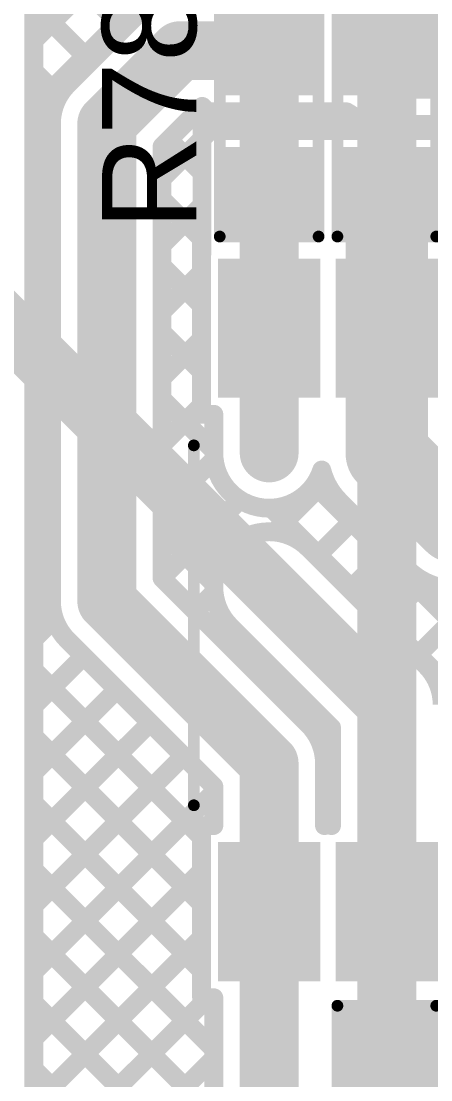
# Model space of a CAD drawing. Header units: millimetres. Extents: x 0 to 214, y 0 to 214.
# Drawn here: x 5.8466 to 6.0207, y 0.5565 to 1.0065 of the extents above; entities that cross this region are included whole.
import ezdxf

# ---------------------------------------------------------------- set-up
doc = ezdxf.new("R2010")
doc.units = ezdxf.units.MM
doc.header["$MEASUREMENT"] = 0
for name, color, linetype in [('BottomLayer', 5, 'Continuous'), ('BottomSolder', 6, 'Continuous'), ('TopLayer', 1, 'Continuous'), ('TopOverlay', 2, 'Continuous'), ('TopPaste', 8, 'Continuous'), ('TopSolder', 216, 'Continuous'), ('ViaHoleLayer', 16, 'Continuous')]:
    doc.layers.add(name, color=color, linetype=linetype)
doc.styles.add('Arial', font='', dxfattribs={"height": 0.2})
doc.styles.get('Arial').set_extended_font_data('Arial')

# ---------------------------------------------------------------- blocks, each defined once
blk = doc.blocks.new('PS2801C_1_F3_A_114')
at = {"layer": 'TopLayer'}
for points in [[(-0.14961, 0.04272), (-0.09843, 0.04272), (-0.09843, 0.00728), (-0.14961, 0.00728)], [(0.09843, 0.04272), (0.14961, 0.04272), (0.14961, 0.00728), (0.09843, 0.00728)], [(-0.14961, -0.00728), (-0.09843, -0.00728), (-0.09843, -0.04272), (-0.14961, -0.04272)], [(0.09843, -0.00728), (0.14961, -0.00728), (0.14961, -0.04272), (0.09843, -0.04272)]]:
    blk.add_hatch(color=1, dxfattribs=at).paths.add_polyline_path(points)
at = {"layer": 'TopPaste'}
for points in [[(-0.14961, 0.04272), (-0.09843, 0.04272), (-0.09843, 0.00728), (-0.14961, 0.00728)], [(0.09843, 0.04272), (0.14961, 0.04272), (0.14961, 0.00728), (0.09843, 0.00728)], [(-0.14961, -0.00728), (-0.09843, -0.00728), (-0.09843, -0.04272), (-0.14961, -0.04272)], [(0.09843, -0.00728), (0.14961, -0.00728), (0.14961, -0.04272), (0.09843, -0.04272)]]:
    blk.add_hatch(color=8, dxfattribs=at).paths.add_polyline_path(points)
at = {"layer": 'TopSolder'}
for points in [[(-0.15361, 0.04672), (-0.09443, 0.04672), (-0.09443, 0.00328), (-0.15361, 0.00328)], [(0.09443, 0.04672), (0.15361, 0.04672), (0.15361, 0.00328), (0.09443, 0.00328)], [(-0.15361, -0.00328), (-0.09443, -0.00328), (-0.09443, -0.04672), (-0.15361, -0.04672)], [(0.09443, -0.00328), (0.15361, -0.00328), (0.15361, -0.04672), (0.09443, -0.04672)]]:
    blk.add_hatch(color=216, dxfattribs=at).paths.add_polyline_path(points)
at = {"layer": 'TopOverlay'}
for points, const_width in [([(-0.14002, 0.053, 1), (-0.14843, 0.053, 1)], 0.005), ([(-0.07547, 0.057, 1), (-0.07297, 0.057, 1)], 0.0025), ([(0.07753, 0.057, 1), (0.08003, 0.057, 1)], 0.0025), ([(-0.14968, 0.053, 1), (-0.14718, 0.053, 1)], 0.0025), ([(-0.14127, 0.053, 1), (-0.13877, 0.053, 1)], 0.0025), ([(-0.07547, -0.057, 1), (-0.07297, -0.057, 1)], 0.0025), ([(0.07753, -0.057, 1), (0.08003, -0.057, 1)], 0.0025)]:
    blk.add_lwpolyline(points, format="xyb", close=True, dxfattribs=dict(at, const_width=const_width))
at = {"layer": 'TopOverlay', "const_width": 0.005}
for points in [[(0.07878, 0.057), (-0.07422, 0.057)], [(0.07878, -0.057), (-0.07422, -0.057)]]:
    blk.add_lwpolyline(points, dxfattribs=at)
blk = doc.blocks.new('RES_0603_153')
at = {"layer": 'TopLayer'}
for points in [[(-0.015, 0.0175), (-0.015, -0.0175), (-0.045, -0.0175), (-0.045, 0.0175)], [(0.045, 0.0175), (0.045, -0.0175), (0.015, -0.0175), (0.015, 0.0175)]]:
    blk.add_hatch(color=1, dxfattribs=at).paths.add_polyline_path(points)
at = {"layer": 'TopPaste'}
for points in [[(-0.015, 0.0175), (-0.015, -0.0175), (-0.045, -0.0175), (-0.045, 0.0175)], [(0.045, 0.0175), (0.045, -0.0175), (0.015, -0.0175), (0.015, 0.0175)]]:
    blk.add_hatch(color=8, dxfattribs=at).paths.add_polyline_path(points)
at = {"layer": 'TopSolder'}
for points in [[(-0.011, 0.0215), (-0.011, -0.0215), (-0.049, -0.0215), (-0.049, 0.0215)], [(0.049, 0.0215), (0.049, -0.0215), (0.011, -0.0215), (0.011, 0.0215)]]:
    blk.add_hatch(color=216, dxfattribs=at).paths.add_polyline_path(points)
at = {"layer": 'TopOverlay', "const_width": 0.005}
for points in [[(-0.049, 0.021), (-0.049, -0.021)], [(-0.049, 0.021), (0.049, 0.021)], [(0.049, 0.021), (0.049, -0.021)], [(-0.049, -0.021), (0.049, -0.021)]]:
    blk.add_lwpolyline(points, dxfattribs=at)
at = {"layer": 'TopOverlay', "const_width": 0.0025}
for points in [[(-0.05025, 0.021, 1), (-0.04775, 0.021, 1)], [(-0.05025, 0.021, 1), (-0.04775, 0.021, 1)], [(0.04775, 0.021, 1), (0.05025, 0.021, 1)], [(0.04775, 0.021, 1), (0.05025, 0.021, 1)], [(-0.05025, -0.021, 1), (-0.04775, -0.021, 1)], [(-0.05025, -0.021, 1), (-0.04775, -0.021, 1)], [(0.04775, -0.021, 1), (0.05025, -0.021, 1)], [(0.04775, -0.021, 1), (0.05025, -0.021, 1)]]:
    blk.add_lwpolyline(points, format="xyb", close=True, dxfattribs=at)
blk = doc.blocks.new('RES_0603_154')
at = {"layer": 'TopLayer'}
for points in [[(-0.015, 0.0175), (-0.015, -0.0175), (-0.045, -0.0175), (-0.045, 0.0175)], [(0.045, 0.0175), (0.045, -0.0175), (0.015, -0.0175), (0.015, 0.0175)]]:
    blk.add_hatch(color=1, dxfattribs=at).paths.add_polyline_path(points)
at = {"layer": 'TopPaste'}
for points in [[(-0.015, 0.0175), (-0.015, -0.0175), (-0.045, -0.0175), (-0.045, 0.0175)], [(0.045, 0.0175), (0.045, -0.0175), (0.015, -0.0175), (0.015, 0.0175)]]:
    blk.add_hatch(color=8, dxfattribs=at).paths.add_polyline_path(points)
at = {"layer": 'TopSolder'}
for points in [[(-0.011, 0.0215), (-0.011, -0.0215), (-0.049, -0.0215), (-0.049, 0.0215)], [(0.049, 0.0215), (0.049, -0.0215), (0.011, -0.0215), (0.011, 0.0215)]]:
    blk.add_hatch(color=216, dxfattribs=at).paths.add_polyline_path(points)
at = {"layer": 'TopOverlay', "const_width": 0.005}
for points in [[(-0.049, 0.021), (0.049, 0.021)], [(-0.049, 0.021), (-0.049, -0.021)], [(0.049, 0.021), (0.049, -0.021)], [(-0.049, -0.021), (0.049, -0.021)]]:
    blk.add_lwpolyline(points, dxfattribs=at)
at = {"layer": 'TopOverlay', "const_width": 0.0025}
for points in [[(-0.05025, 0.021, 1), (-0.04775, 0.021, 1)], [(-0.05025, 0.021, 1), (-0.04775, 0.021, 1)], [(0.04775, 0.021, 1), (0.05025, 0.021, 1)], [(0.04775, 0.021, 1), (0.05025, 0.021, 1)], [(-0.05025, -0.021, 1), (-0.04775, -0.021, 1)], [(-0.05025, -0.021, 1), (-0.04775, -0.021, 1)], [(0.04775, -0.021, 1), (0.05025, -0.021, 1)], [(0.04775, -0.021, 1), (0.05025, -0.021, 1)]]:
    blk.add_lwpolyline(points, format="xyb", close=True, dxfattribs=at)
blk = doc.blocks.new('RES_0603_155')
at = {"layer": 'TopLayer'}
for points in [[(-0.015, 0.0175), (-0.015, -0.0175), (-0.045, -0.0175), (-0.045, 0.0175)], [(0.045, 0.0175), (0.045, -0.0175), (0.015, -0.0175), (0.015, 0.0175)]]:
    blk.add_hatch(color=1, dxfattribs=at).paths.add_polyline_path(points)
at = {"layer": 'TopPaste'}
for points in [[(-0.015, 0.0175), (-0.015, -0.0175), (-0.045, -0.0175), (-0.045, 0.0175)], [(0.045, 0.0175), (0.045, -0.0175), (0.015, -0.0175), (0.015, 0.0175)]]:
    blk.add_hatch(color=8, dxfattribs=at).paths.add_polyline_path(points)
at = {"layer": 'TopSolder'}
for points in [[(-0.011, 0.0215), (-0.011, -0.0215), (-0.049, -0.0215), (-0.049, 0.0215)], [(0.049, 0.0215), (0.049, -0.0215), (0.011, -0.0215), (0.011, 0.0215)]]:
    blk.add_hatch(color=216, dxfattribs=at).paths.add_polyline_path(points)
at = {"layer": 'TopOverlay', "const_width": 0.005}
for points in [[(0.049, 0.021), (-0.049, 0.021)], [(-0.049, -0.021), (-0.049, 0.021)], [(0.049, -0.021), (0.049, 0.021)], [(0.049, -0.021), (-0.049, -0.021)]]:
    blk.add_lwpolyline(points, dxfattribs=at)
at = {"layer": 'TopOverlay', "const_width": 0.0025}
for points in [[(-0.05025, 0.021, 1), (-0.04775, 0.021, 1)], [(-0.05025, 0.021, 1), (-0.04775, 0.021, 1)], [(0.04775, 0.021, 1), (0.05025, 0.021, 1)], [(0.04775, 0.021, 1), (0.05025, 0.021, 1)], [(-0.05025, -0.021, 1), (-0.04775, -0.021, 1)], [(-0.05025, -0.021, 1), (-0.04775, -0.021, 1)], [(0.04775, -0.021, 1), (0.05025, -0.021, 1)], [(0.04775, -0.021, 1), (0.05025, -0.021, 1)]]:
    blk.add_lwpolyline(points, format="xyb", close=True, dxfattribs=at)

msp = doc.modelspace()

# ---------------------------------------------------------------- hatches: boundary and pattern name
at = {"layer": 'BottomLayer'}
h = msp.add_hatch(color=5, dxfattribs=at)
edge = h.paths.add_edge_path()
edge.add_arc((5.952, 0.823), 0.01181, 0, 360)
h = msp.add_hatch(color=5, dxfattribs=at)
edge = h.paths.add_edge_path()
edge.add_arc((5.952, 0.766), 0.01181, 0, 360)
at = {"layer": 'BottomSolder'}
h = msp.add_hatch(color=6, dxfattribs=at)
edge = h.paths.add_edge_path()
edge.add_arc((5.952, 0.823), 0.00991, 0, 360)
h = msp.add_hatch(color=6, dxfattribs=at)
edge = h.paths.add_edge_path()
edge.add_arc((5.952, 0.766), 0.00991, 0, 360)
at = {"layer": 'TopLayer'}
h = msp.add_hatch(color=1, dxfattribs=at)
edge = h.paths.add_edge_path()
edge.add_arc((5.952, 0.823), 0.01181, 0, 360)
h = msp.add_hatch(color=1, dxfattribs=at)
edge = h.paths.add_edge_path()
edge.add_arc((5.952, 0.766), 0.01181, 0, 360)
at = {"layer": 'TopSolder'}
h = msp.add_hatch(color=216, dxfattribs=at)
edge = h.paths.add_edge_path()
edge.add_arc((5.952, 0.823), 0.00991, 0, 360)
h = msp.add_hatch(color=216, dxfattribs=at)
edge = h.paths.add_edge_path()
edge.add_arc((5.952, 0.766), 0.00991, 0, 360)
at = {"layer": 'ViaHoleLayer'}
h = msp.add_hatch(color=16, dxfattribs=at)
edge = h.paths.add_edge_path()
edge.add_arc((5.952, 0.823), 0.00591, 0, 360)
h = msp.add_hatch(color=16, dxfattribs=at)
edge = h.paths.add_edge_path()
edge.add_arc((5.952, 0.766), 0.00591, 0, 360)

# ---------------------------------------------------------------- linework, layer by layer
at = {"layer": 'BottomLayer', "const_width": 0.025}
for points in [[(5.952, 0.823), (5.952, 1.505)], [(6.002, 0.551), (6.002, 1.15)], [(5.803, 0.915), (5.952, 0.766)], [(6.002, 0.551), (6.044, 0.509)]]:
    msp.add_lwpolyline(points, dxfattribs=at)
at = {"layer": 'BottomLayer', "const_width": 0.0125}
for points in [[(5.94575, 0.823, 1), (5.95825, 0.823, 1)], [(5.94575, 0.766, 1), (5.95825, 0.766, 1)], [(5.99575, 0.551, 1), (6.00825, 0.551, 1)], [(5.99575, 0.551, 1), (6.00825, 0.551, 1)]]:
    msp.add_lwpolyline(points, format="xyb", close=True, dxfattribs=at)
at = {"layer": 'TopLayer'}
for points, const_width in [([(5.952, 0.994), (5.952, 1.30998)], 0.025), ([(5.852, 0.98), (5.852, 1.284)], 0.008), ([(5.852, 0.99824), (5.9285, 1.07474)], 0.008), ([(5.852, 0.96996), (5.9285, 1.04646)], 0.008), ([(5.852, 1.04189), (5.89033, 1.00356)], 0.008), ([(5.852, 1.0136), (5.87618, 0.98942)], 0.008), ([(5.8664, 0.97963), (5.89737, 1.0106)], 0.008), ([(6.002, 0.994), (6.00233, 0.99367)], 0.04), ([(6.00233, 0.99367), (6.33, 0.99367)], 0.04), ([(5.883, 0.963), (5.914, 0.994)], 0.025), ([(5.914, 0.994), (5.952, 0.994)], 0.025), ([(5.852, 0.98532), (5.86262, 0.9747)], 0.008), ([(5.852, 0.53807), (5.852, 0.98)], 0.008), ([(5.883, 0.76), (5.883, 0.963)], 0.025), ([(5.9065, 0.95327), (5.9235, 0.97027)], 0.008), ([(5.92356, 0.97033), (5.92589, 0.968)], 0.008), ([(5.9235, 0.968), (5.9735, 0.968)], 0.008), ([(5.92589, 0.968), (5.93389, 0.96)], 0.008), ([(5.92689, 0.96), (5.93489, 0.968)], 0.008), ([(5.95417, 0.968), (5.96217, 0.96)], 0.008), ([(5.95518, 0.96), (5.96318, 0.968)], 0.008), ([(5.9735, 0.968), (5.9805, 0.968)], 0.008), ([(5.9735, 0.968), (5.9805, 0.968)], 0.008), ([(5.9805, 0.968), (5.98495, 0.968)], 0.008), ([(5.98246, 0.968), (5.99046, 0.96)], 0.008), ([(5.98346, 0.96), (5.9891, 0.96563)], 0.008), ([(5.8595, 0.76), (5.8595, 0.963)], 0.008), ([(5.9235, 0.96), (5.9735, 0.96)], 0.008), ([(5.9235, 0.95661), (5.92689, 0.96)], 0.008), ([(5.9235, 0.91261), (5.9235, 0.96)], 0.008), ([(5.9735, 0.96), (5.9805, 0.96)], 0.008), ([(5.9735, 0.96), (5.9805, 0.96)], 0.008), ([(5.9805, 0.96), (5.9911, 0.96)], 0.008), ([(6.00233, 0.96267), (6.25994, 0.96267)], 0.008), ([(6.01207, 0.96033), (6.01441, 0.96267)], 0.008), ([(6.0129, 0.96), (6.0305, 0.96)], 0.008), ([(6.01607, 0.96267), (6.01874, 0.96)], 0.008), ([(5.852, 0.95703), (5.8595, 0.94953)], 0.008), ([(5.9065, 0.93961), (5.9235, 0.95661)], 0.008), ([(5.90942, 0.95618), (5.9235, 0.9421)], 0.008), ([(5.9065, 0.76973), (5.9065, 0.95327)], 0.008), ([(5.852, 0.94167), (5.8595, 0.94917)], 0.008), ([(6.002, 0.82267), (6.002, 0.93367)], 0.035), ([(5.952, 0.87602), (5.952, 0.934)], 0.025), ([(6.002, 0.87602), (6.002, 0.934)], 0.025), ([(5.852, 0.92875), (5.8595, 0.92125)], 0.008), ([(5.9065, 0.93082), (5.9235, 0.91382)], 0.008), ([(5.9065, 0.91132), (5.9235, 0.92832)], 0.008), ([(5.852, 0.91339), (5.8595, 0.92089)], 0.008), ([(5.92328, 0.83943), (5.92328, 0.91261)], 0.008), ([(5.9235, 0.908), (5.9235, 0.91261)], 0.008), ([(5.9065, 0.90253), (5.92328, 0.88575)], 0.008), ([(5.852, 0.90047), (5.8595, 0.89297)], 0.008), ([(5.9065, 0.88304), (5.92328, 0.89982)], 0.008), ([(5.852, 0.88511), (5.8595, 0.89261)], 0.008), ([(5.952, 0.823), (5.952, 0.87602)], 0.025), ([(5.9065, 0.87425), (5.92328, 0.85747)], 0.008), ([(5.852, 0.87219), (5.8595, 0.86469)], 0.008), ([(5.9065, 0.85475), (5.92328, 0.87154)], 0.008), ([(5.852, 0.85682), (5.8595, 0.86432)], 0.008), ([(5.852, 0.8439), (5.8595, 0.8364)], 0.008), ([(5.9065, 0.84597), (5.9285, 0.82397)], 0.008), ([(5.9065, 0.82647), (5.92328, 0.84325)], 0.008), ([(5.92328, 0.83943), (5.9285, 0.83943)], 0.008), ([(5.9285, 0.823), (5.9285, 0.83943)], 0.008), ([(5.852, 0.82854), (5.8595, 0.83604)], 0.008), ([(6.002, 0.82267), (6.031, 0.79367)], 0.035), ([(5.9065, 0.79818), (5.92865, 0.82034)], 0.008), ([(5.852, 0.81562), (5.8595, 0.80812)], 0.008), ([(5.9065, 0.81769), (5.93877, 0.78542)], 0.008), ([(5.95427, 0.78939), (5.97596, 0.81108)], 0.008), ([(5.852, 0.80025), (5.8595, 0.80775)], 0.008), ([(5.97124, 0.80951), (6.332, 0.44875)], 0.008), ([(6.031, 0.79367), (6.33, 0.79367)], 0.035), ([(5.9065, 0.7699), (5.93962, 0.80302)], 0.008), ([(5.98189, 0.80247), (6.01081, 0.77356)], 0.008), ([(5.95295, 0.79952), (6.332, 0.42047)], 0.008), ([(5.9722, 0.77903), (5.98877, 0.7956)], 0.008), ([(5.9065, 0.7894), (5.92854, 0.76736)], 0.008), ([(5.852, 0.78734), (5.8595, 0.77983)], 0.008), ([(5.852, 0.77197), (5.8595, 0.77947)], 0.008), ([(5.96862, 0.78262), (6.0186, 0.73263)], 0.008), ([(5.98634, 0.76489), (6.00291, 0.78145)], 0.008), ([(5.952, 0.766), (6.002, 0.716)], 0.025), ([(5.883, 0.76), (5.952, 0.691)], 0.025), ([(5.9065, 0.76973), (5.9686, 0.70763)], 0.008), ([(6.00049, 0.75075), (6.01803, 0.76829)], 0.008), ([(5.92056, 0.75567), (5.92861, 0.76373)], 0.008), ([(6.01463, 0.73661), (6.04319, 0.76517)], 0.008), ([(5.852, 0.75905), (5.86245, 0.7486)], 0.008), ([(5.852, 0.74368), (5.86075, 0.75244)], 0.008), ([(5.93538, 0.74938), (5.9785, 0.70627)], 0.008), ([(5.8664, 0.74337), (5.9285, 0.68127)], 0.008), ([(5.9347, 0.74153), (5.93897, 0.7458)], 0.008), ([(5.852, 0.7154), (5.87318, 0.73658)], 0.008), ([(5.852, 0.73077), (5.92328, 0.65948)], 0.008), ([(5.94884, 0.72739), (5.95311, 0.73166)], 0.008), ([(5.852, 0.68712), (5.88733, 0.72244)], 0.008), ([(6.002, 0.62798), (6.002, 0.716)], 0.025), ([(5.96299, 0.71325), (5.96725, 0.71751)], 0.008), ([(5.852, 0.65883), (5.90147, 0.7083)], 0.008), ([(5.9785, 0.66457), (5.9785, 0.70627)], 0.008), ([(5.852, 0.70248), (5.92328, 0.6312)], 0.008), ([(5.952, 0.62798), (5.952, 0.691)], 0.025), ([(5.97478, 0.69676), (5.9785, 0.70048)], 0.008), ([(5.852, 0.63055), (5.91561, 0.69416)], 0.008), ([(5.97547, 0.69215), (5.9785, 0.68912)], 0.008), ([(5.9755, 0.66457), (5.9755, 0.691)], 0.008), ([(5.9285, 0.66457), (5.9285, 0.68127)], 0.008), ([(5.852, 0.60226), (5.9285, 0.67876)], 0.008), ([(5.852, 0.6742), (5.92328, 0.60291)], 0.008), ([(5.9755, 0.66919), (5.9785, 0.67219)], 0.008), ([(5.92328, 0.66457), (5.9285, 0.66457)], 0.008), ([(5.92328, 0.59139), (5.92328, 0.66457)], 0.008), ([(5.852, 0.64591), (5.9285, 0.56941)], 0.008), ([(5.852, 0.57398), (5.92328, 0.64526)], 0.008), ([(5.952, 0.50664), (5.952, 0.62798)], 0.025), ([(6.002, 0.57), (6.002, 0.62798)], 0.025), ([(5.852, 0.61763), (5.9285, 0.54113)], 0.008), ([(5.852, 0.54569), (5.92328, 0.61698)], 0.008), ([(5.86014, 0.52555), (5.92598, 0.59139)], 0.008), ([(5.92328, 0.59139), (5.9285, 0.59139)], 0.008), ([(5.9285, 0.51637), (5.9285, 0.59139)], 0.008), ([(5.852, 0.58934), (5.92674, 0.51461)], 0.008), ([(5.86243, 0.49956), (5.9285, 0.56563)], 0.008), ([(5.852, 0.56106), (5.9126, 0.50047)], 0.008)]:
    msp.add_lwpolyline(points, dxfattribs=dict(at, const_width=const_width))
for points, const_width in [([(5.992, 0.994, 1), (6.012, 0.994, 1)], 0.02), ([(5.99233, 0.99367, 1), (6.01233, 0.99367, 1)], 0.02), ([(5.99233, 0.99367, 1), (6.01233, 0.99367, 1)], 0.02), ([(5.88833, 1.00356, 1), (5.89233, 1.00356, 1)], 0.004), ([(5.90775, 0.994, 1), (5.92025, 0.994, 1)], 0.0125), ([(5.90775, 0.994, 1), (5.92025, 0.994, 1)], 0.0125), ([(5.94575, 0.994, 1), (5.95825, 0.994, 1)], 0.0125), ([(5.94575, 0.994, 1), (5.95825, 0.994, 1)], 0.0125), ([(5.85, 0.99824, 1), (5.854, 0.99824, 1)], 0.004), ([(5.87418, 0.98942, 1), (5.87818, 0.98942, 1)], 0.004), ([(5.85, 0.98532, 1), (5.854, 0.98532, 1)], 0.004), ([(5.85, 0.98, 1), (5.854, 0.98, 1)], 0.004), ([(5.85, 0.98, 1), (5.854, 0.98, 1)], 0.004), ([(5.86438, 0.97962, 1), (5.86838, 0.97962, 1)], 0.004), ([(5.8644, 0.97963, 1), (5.8684, 0.97963, 1)], 0.004), ([(5.8644, 0.97963, 1), (5.8684, 0.97963, 1)], 0.004), ([(5.86062, 0.9747, 1), (5.86462, 0.9747, 1)], 0.004), ([(5.85, 0.96996, 1), (5.854, 0.96996, 1)], 0.004), ([(5.87675, 0.963, 1), (5.88925, 0.963, 1)], 0.0125), ([(5.87675, 0.963, 1), (5.88925, 0.963, 1)], 0.0125), ([(5.9215, 0.97027, 1), (5.9255, 0.97027, 1)], 0.004), ([(5.92156, 0.97033, 1), (5.92556, 0.97033, 1)], 0.004), ([(5.9215, 0.968, 1), (5.9255, 0.968, 1)], 0.004), ([(5.92389, 0.968, 1), (5.92789, 0.968, 1)], 0.004), ([(5.92389, 0.968, 1), (5.92789, 0.968, 1)], 0.004), ([(5.93289, 0.968, 1), (5.93689, 0.968, 1)], 0.004), ([(5.95217, 0.968, 1), (5.95617, 0.968, 1)], 0.004), ([(5.96118, 0.968, 1), (5.96518, 0.968, 1)], 0.004), ([(5.9715, 0.968, 1), (5.9755, 0.968, 1)], 0.004), ([(5.9715, 0.968, 1), (5.9755, 0.968, 1)], 0.004), ([(5.9715, 0.968, 1), (5.9755, 0.968, 1)], 0.004), ([(5.9785, 0.968, 1), (5.9825, 0.968, 1)], 0.004), ([(5.9785, 0.968, 1), (5.9825, 0.968, 1)], 0.004), ([(5.9785, 0.968, 1), (5.9825, 0.968, 1)], 0.004), ([(5.98046, 0.968, 1), (5.98446, 0.968, 1)], 0.004), ([(5.98295, 0.968, 1), (5.98695, 0.968, 1)], 0.004), ([(5.98295, 0.968, 1), (5.98695, 0.968, 1)], 0.004), ([(5.98295, 0.968, 1), (5.98695, 0.968, 1)], 0.004), ([(5.9871, 0.96563, 1), (5.9911, 0.96563, 1)], 0.004), ([(5.8575, 0.963, 1), (5.8615, 0.963, 1)], 0.004), ([(5.8575, 0.963, 1), (5.8615, 0.963, 1)], 0.004), ([(5.8575, 0.963, 1), (5.8615, 0.963, 1)], 0.004), ([(5.9215, 0.96, 1), (5.9255, 0.96, 1)], 0.004), ([(5.9215, 0.96, 1), (5.9255, 0.96, 1)], 0.004), ([(5.92489, 0.96, 1), (5.92889, 0.96, 1)], 0.004), ([(5.92489, 0.96, 1), (5.92889, 0.96, 1)], 0.004), ([(5.93189, 0.96, 1), (5.93589, 0.96, 1)], 0.004), ([(5.95318, 0.96, 1), (5.95718, 0.96, 1)], 0.004), ([(5.96017, 0.96, 1), (5.96417, 0.96, 1)], 0.004), ([(5.9715, 0.96, 1), (5.9755, 0.96, 1)], 0.004), ([(5.9715, 0.96, 1), (5.9755, 0.96, 1)], 0.004), ([(5.9715, 0.96, 1), (5.9755, 0.96, 1)], 0.004), ([(5.9785, 0.96, 1), (5.9825, 0.96, 1)], 0.004), ([(5.9785, 0.96, 1), (5.9825, 0.96, 1)], 0.004), ([(5.9785, 0.96, 1), (5.9825, 0.96, 1)], 0.004), ([(5.98146, 0.96, 1), (5.98546, 0.96, 1)], 0.004), ([(5.98846, 0.96, 1), (5.99246, 0.96, 1)], 0.004), ([(5.9891, 0.96, 1), (5.9931, 0.96, 1)], 0.004), ([(5.9891, 0.96, 1), (5.9931, 0.96, 1)], 0.004), ([(6.00033, 0.96267, 1), (6.00433, 0.96267, 1)], 0.004), ([(6.00033, 0.96267, 1), (6.00433, 0.96267, 1)], 0.004), ([(6.00033, 0.96267, 1), (6.00433, 0.96267, 1)], 0.004), ([(6.01007, 0.96033, 1), (6.01407, 0.96033, 1)], 0.004), ([(6.0109, 0.96, 1), (6.0149, 0.96, 1)], 0.004), ([(6.0109, 0.96, 1), (6.0149, 0.96, 1)], 0.004), ([(6.01241, 0.96267, 1), (6.01641, 0.96267, 1)], 0.004), ([(6.01407, 0.96267, 1), (6.01807, 0.96267, 1)], 0.004), ([(6.01674, 0.96, 1), (6.02074, 0.96, 1)], 0.004), ([(5.85, 0.95703, 1), (5.854, 0.95703, 1)], 0.004), ([(5.90742, 0.95618, 1), (5.91142, 0.95618, 1)], 0.004), ([(5.9215, 0.95661, 1), (5.9255, 0.95661, 1)], 0.004), ([(5.9215, 0.95661, 1), (5.9255, 0.95661, 1)], 0.004), ([(5.9045, 0.95327, 1), (5.9085, 0.95327, 1)], 0.004), ([(5.9045, 0.95327, 1), (5.9085, 0.95327, 1)], 0.004), ([(5.8575, 0.94953, 1), (5.8615, 0.94953, 1)], 0.004), ([(5.8575, 0.94917, 1), (5.8615, 0.94917, 1)], 0.004), ([(5.99325, 0.93367, 1), (6.01075, 0.93367, 1)], 0.0175), ([(5.85, 0.94167, 1), (5.854, 0.94167, 1)], 0.004), ([(5.9215, 0.9421, 1), (5.9255, 0.9421, 1)], 0.004), ([(5.94575, 0.934, 1), (5.95825, 0.934, 1)], 0.0125), ([(5.99575, 0.934, 1), (6.00825, 0.934, 1)], 0.0125), ([(5.9045, 0.93961, 1), (5.9085, 0.93961, 1)], 0.004), ([(5.85, 0.92875, 1), (5.854, 0.92875, 1)], 0.004), ([(5.9045, 0.93082, 1), (5.9085, 0.93082, 1)], 0.004), ([(5.9215, 0.92832, 1), (5.9255, 0.92832, 1)], 0.004), ([(5.8575, 0.92125, 1), (5.8615, 0.92125, 1)], 0.004), ([(5.8575, 0.92089, 1), (5.8615, 0.92089, 1)], 0.004), ([(5.85, 0.91339, 1), (5.854, 0.91339, 1)], 0.004), ([(5.9045, 0.91132, 1), (5.9085, 0.91132, 1)], 0.004), ([(5.92128, 0.91261, 1), (5.92528, 0.91261, 1)], 0.004), ([(5.9215, 0.91382, 1), (5.9255, 0.91382, 1)], 0.004), ([(5.9215, 0.91261, 1), (5.9255, 0.91261, 1)], 0.004), ([(5.9215, 0.91261, 1), (5.9255, 0.91261, 1)], 0.004), ([(5.9215, 0.908, 1), (5.9255, 0.908, 1)], 0.004), ([(5.9045, 0.90253, 1), (5.9085, 0.90253, 1)], 0.004), ([(5.85, 0.90047, 1), (5.854, 0.90047, 1)], 0.004), ([(5.92128, 0.89982, 1), (5.92528, 0.89982, 1)], 0.004), ([(5.8575, 0.89297, 1), (5.8615, 0.89297, 1)], 0.004), ([(5.8575, 0.89261, 1), (5.8615, 0.89261, 1)], 0.004), ([(5.85, 0.88511, 1), (5.854, 0.88511, 1)], 0.004), ([(5.9045, 0.88304, 1), (5.9085, 0.88304, 1)], 0.004), ([(5.92128, 0.88575, 1), (5.92528, 0.88575, 1)], 0.004), ([(5.94575, 0.87602, 1), (5.95825, 0.87602, 1)], 0.0125), ([(5.94575, 0.87602, 1), (5.95825, 0.87602, 1)], 0.0125), ([(5.99575, 0.87602, 1), (6.00825, 0.87602, 1)], 0.0125), ([(5.9045, 0.87425, 1), (5.9085, 0.87425, 1)], 0.004), ([(5.85, 0.87219, 1), (5.854, 0.87219, 1)], 0.004), ([(5.92128, 0.87154, 1), (5.92528, 0.87154, 1)], 0.004), ([(5.8575, 0.86469, 1), (5.8615, 0.86469, 1)], 0.004), ([(5.8575, 0.86432, 1), (5.8615, 0.86432, 1)], 0.004), ([(5.85, 0.85682, 1), (5.854, 0.85682, 1)], 0.004), ([(5.92128, 0.85747, 1), (5.92528, 0.85747, 1)], 0.004), ([(5.9045, 0.85475, 1), (5.9085, 0.85475, 1)], 0.004), ([(5.85, 0.8439, 1), (5.854, 0.8439, 1)], 0.004), ([(5.9045, 0.84597, 1), (5.9085, 0.84597, 1)], 0.004), ([(5.92128, 0.84325, 1), (5.92528, 0.84325, 1)], 0.004), ([(5.92128, 0.83943, 1), (5.92528, 0.83943, 1)], 0.004), ([(5.92128, 0.83943, 1), (5.92528, 0.83943, 1)], 0.004), ([(5.9265, 0.83943, 1), (5.9305, 0.83943, 1)], 0.004), ([(5.9265, 0.83943, 1), (5.9305, 0.83943, 1)], 0.004), ([(5.8575, 0.8364, 1), (5.8615, 0.8364, 1)], 0.004), ([(5.8575, 0.83604, 1), (5.8615, 0.83604, 1)], 0.004), ([(5.99325, 0.82267, 1), (6.01075, 0.82267, 1)], 0.0175), ([(5.99325, 0.82267, 1), (6.01075, 0.82267, 1)], 0.0175), ([(5.94575, 0.823, 1), (5.95825, 0.823, 1)], 0.0125), ([(5.85, 0.82854, 1), (5.854, 0.82854, 1)], 0.004), ([(5.9045, 0.82647, 1), (5.9085, 0.82647, 1)], 0.004), ([(5.9265, 0.82397, 1), (5.9305, 0.82397, 1)], 0.004), ([(5.9265, 0.823, 1), (5.9305, 0.823, 1)], 0.004), ([(5.9265, 0.823, 1), (5.9305, 0.823, 1)], 0.004), ([(5.92665, 0.82034, 1), (5.93065, 0.82034, 1)], 0.004), ([(5.85, 0.81562, 1), (5.854, 0.81562, 1)], 0.004), ([(5.9045, 0.81769, 1), (5.9085, 0.81769, 1)], 0.004), ([(5.97235, 0.81575, 1), (5.97635, 0.81575, 1)], 0.004), ([(5.97235, 0.81575, 1), (5.97635, 0.81575, 1)], 0.004), ([(5.97235, 0.81575, 1), (5.97635, 0.81575, 1)], 0.004), ([(5.97396, 0.81108, 1), (5.97796, 0.81108, 1)], 0.004), ([(5.8575, 0.80812, 1), (5.8615, 0.80812, 1)], 0.004), ([(5.8575, 0.80775, 1), (5.8615, 0.80775, 1)], 0.004), ([(5.96924, 0.80951, 1), (5.97324, 0.80951, 1)], 0.004), ([(6.02225, 0.79367, 1), (6.03975, 0.79367, 1)], 0.0175), ([(6.02225, 0.79367, 1), (6.03975, 0.79367, 1)], 0.0175), ([(5.93762, 0.80302, 1), (5.94162, 0.80302, 1)], 0.004), ([(5.97985, 0.80251, 1), (5.98385, 0.80251, 1)], 0.004), ([(5.97989, 0.80247, 1), (5.98389, 0.80247, 1)], 0.004), ([(5.97989, 0.80247, 1), (5.98389, 0.80247, 1)], 0.004), ([(5.85, 0.80025, 1), (5.854, 0.80025, 1)], 0.004), ([(5.9045, 0.79818, 1), (5.9085, 0.79818, 1)], 0.004), ([(5.95095, 0.79952, 1), (5.95495, 0.79952, 1)], 0.004), ([(5.98677, 0.7956, 1), (5.99077, 0.7956, 1)], 0.004), ([(5.9045, 0.7894, 1), (5.9085, 0.7894, 1)], 0.004), ([(5.95227, 0.78939, 1), (5.95627, 0.78939, 1)], 0.004), ([(5.85, 0.78734, 1), (5.854, 0.78734, 1)], 0.004), ([(5.93677, 0.78542, 1), (5.94077, 0.78542, 1)], 0.004), ([(5.8575, 0.77983, 1), (5.8615, 0.77983, 1)], 0.004), ([(5.8575, 0.77947, 1), (5.8615, 0.77947, 1)], 0.004), ([(5.96662, 0.78262, 1), (5.97062, 0.78262, 1)], 0.004), ([(5.96662, 0.78262, 1), (5.97062, 0.78262, 1)], 0.004), ([(6.00091, 0.78145, 1), (6.00491, 0.78145, 1)], 0.004), ([(5.9702, 0.77903, 1), (5.9742, 0.77903, 1)], 0.004), ([(5.85, 0.77197, 1), (5.854, 0.77197, 1)], 0.004), ([(5.94575, 0.766, 1), (5.95825, 0.766, 1)], 0.0125), ([(6.00881, 0.77356, 1), (6.01281, 0.77356, 1)], 0.004), ([(6.00881, 0.77356, 1), (6.01281, 0.77356, 1)], 0.004), ([(6.00885, 0.77351, 1), (6.01285, 0.77351, 1)], 0.004), ([(5.87675, 0.76, 1), (5.88925, 0.76, 1)], 0.0125), ([(5.87675, 0.76, 1), (5.88925, 0.76, 1)], 0.0125), ([(5.9045, 0.7699, 1), (5.9085, 0.7699, 1)], 0.004), ([(5.9045, 0.76973, 1), (5.9085, 0.76973, 1)], 0.004), ([(5.9045, 0.76973, 1), (5.9085, 0.76973, 1)], 0.004), ([(5.92654, 0.76736, 1), (5.93054, 0.76736, 1)], 0.004), ([(6.01603, 0.76829, 1), (6.02003, 0.76829, 1)], 0.004), ([(5.92661, 0.76373, 1), (5.93061, 0.76373, 1)], 0.004), ([(5.98434, 0.76489, 1), (5.98834, 0.76489, 1)], 0.004), ([(5.85, 0.75905, 1), (5.854, 0.75905, 1)], 0.004), ([(5.8575, 0.76, 1), (5.8615, 0.76, 1)], 0.004), ([(5.8575, 0.76, 1), (5.8615, 0.76, 1)], 0.004), ([(5.8575, 0.76, 1), (5.8615, 0.76, 1)], 0.004), ([(5.85875, 0.75244, 1), (5.86275, 0.75244, 1)], 0.004), ([(5.91856, 0.75567, 1), (5.92256, 0.75567, 1)], 0.004), ([(5.86045, 0.7486, 1), (5.86445, 0.7486, 1)], 0.004), ([(5.93338, 0.74938, 1), (5.93738, 0.74938, 1)], 0.004), ([(5.93338, 0.74938, 1), (5.93738, 0.74938, 1)], 0.004), ([(5.99849, 0.75075, 1), (6.00249, 0.75075, 1)], 0.004), ([(5.85, 0.74368, 1), (5.854, 0.74368, 1)], 0.004), ([(5.86438, 0.74338, 1), (5.86838, 0.74338, 1)], 0.004), ([(5.8644, 0.74337, 1), (5.8684, 0.74337, 1)], 0.004), ([(5.8644, 0.74337, 1), (5.8684, 0.74337, 1)], 0.004), ([(5.93697, 0.7458, 1), (5.94097, 0.7458, 1)], 0.004), ([(5.9327, 0.74153, 1), (5.9367, 0.74153, 1)], 0.004), ([(5.87118, 0.73658, 1), (5.87518, 0.73658, 1)], 0.004), ([(6.01263, 0.73661, 1), (6.01663, 0.73661, 1)], 0.004), ([(5.85, 0.73077, 1), (5.854, 0.73077, 1)], 0.004), ([(5.95111, 0.73166, 1), (5.95511, 0.73166, 1)], 0.004), ([(6.0166, 0.73263, 1), (6.0206, 0.73263, 1)], 0.004), ([(6.0166, 0.73263, 1), (6.0206, 0.73263, 1)], 0.004), ([(6.01662, 0.73262, 1), (6.02062, 0.73262, 1)], 0.004), ([(5.94684, 0.72739, 1), (5.95084, 0.72739, 1)], 0.004), ([(5.88533, 0.72244, 1), (5.88933, 0.72244, 1)], 0.004), ([(5.99575, 0.716, 1), (6.00825, 0.716, 1)], 0.0125), ([(5.99575, 0.716, 1), (6.00825, 0.716, 1)], 0.0125), ([(5.96525, 0.71751, 1), (5.96925, 0.71751, 1)], 0.004), ([(5.85, 0.7154, 1), (5.854, 0.7154, 1)], 0.004), ([(5.96099, 0.71325, 1), (5.96499, 0.71325, 1)], 0.004), ([(5.89947, 0.7083, 1), (5.90347, 0.7083, 1)], 0.004), ([(5.9666, 0.70763, 1), (5.9706, 0.70763, 1)], 0.004), ([(5.9666, 0.70763, 1), (5.9706, 0.70763, 1)], 0.004), ([(5.96662, 0.70762, 1), (5.97062, 0.70762, 1)], 0.004), ([(5.9765, 0.70627, 1), (5.9805, 0.70627, 1)], 0.004), ([(5.9765, 0.70627, 1), (5.9805, 0.70627, 1)], 0.004), ([(5.85, 0.70248, 1), (5.854, 0.70248, 1)], 0.004), ([(5.94575, 0.691, 1), (5.95825, 0.691, 1)], 0.0125), ([(5.94575, 0.691, 1), (5.95825, 0.691, 1)], 0.0125), ([(5.9765, 0.70048, 1), (5.9805, 0.70048, 1)], 0.004), ([(5.91361, 0.69416, 1), (5.91761, 0.69416, 1)], 0.004), ([(5.97278, 0.69676, 1), (5.97678, 0.69676, 1)], 0.004), ([(5.97347, 0.69215, 1), (5.97747, 0.69215, 1)], 0.004), ([(5.9735, 0.691, 1), (5.9775, 0.691, 1)], 0.004), ([(5.9735, 0.691, 1), (5.9775, 0.691, 1)], 0.004), ([(5.9735, 0.691, 1), (5.9775, 0.691, 1)], 0.004), ([(5.9765, 0.68912, 1), (5.9805, 0.68912, 1)], 0.004), ([(5.85, 0.68712, 1), (5.854, 0.68712, 1)], 0.004), ([(5.9265, 0.68127, 1), (5.9305, 0.68127, 1)], 0.004), ([(5.9265, 0.68127, 1), (5.9305, 0.68127, 1)], 0.004), ([(5.9265, 0.67876, 1), (5.9305, 0.67876, 1)], 0.004), ([(5.85, 0.6742, 1), (5.854, 0.6742, 1)], 0.004), ([(5.9765, 0.67219, 1), (5.9805, 0.67219, 1)], 0.004), ([(5.9735, 0.66919, 1), (5.9775, 0.66919, 1)], 0.004), ([(5.92128, 0.66457, 1), (5.92528, 0.66457, 1)], 0.004), ([(5.92128, 0.66457, 1), (5.92528, 0.66457, 1)], 0.004), ([(5.9265, 0.66457, 1), (5.9305, 0.66457, 1)], 0.004), ([(5.9265, 0.66457, 1), (5.9305, 0.66457, 1)], 0.004), ([(5.9735, 0.66457, 1), (5.9775, 0.66457, 1)], 0.004), ([(5.9765, 0.66457, 1), (5.9805, 0.66457, 1)], 0.004), ([(5.85, 0.65883, 1), (5.854, 0.65883, 1)], 0.004), ([(5.92128, 0.65948, 1), (5.92528, 0.65948, 1)], 0.004), ([(5.85, 0.64591, 1), (5.854, 0.64591, 1)], 0.004), ([(5.92128, 0.64526, 1), (5.92528, 0.64526, 1)], 0.004), ([(5.94575, 0.62798, 1), (5.95825, 0.62798, 1)], 0.0125), ([(5.94575, 0.62798, 1), (5.95825, 0.62798, 1)], 0.0125), ([(5.99575, 0.62798, 1), (6.00825, 0.62798, 1)], 0.0125), ([(5.99575, 0.62798, 1), (6.00825, 0.62798, 1)], 0.0125), ([(5.92128, 0.6312, 1), (5.92528, 0.6312, 1)], 0.004), ([(5.85, 0.63055, 1), (5.854, 0.63055, 1)], 0.004), ([(5.85, 0.61763, 1), (5.854, 0.61763, 1)], 0.004), ([(5.92128, 0.61698, 1), (5.92528, 0.61698, 1)], 0.004), ([(5.85, 0.60226, 1), (5.854, 0.60226, 1)], 0.004), ([(5.92128, 0.60291, 1), (5.92528, 0.60291, 1)], 0.004), ([(5.92128, 0.59139, 1), (5.92528, 0.59139, 1)], 0.004), ([(5.92128, 0.59139, 1), (5.92528, 0.59139, 1)], 0.004), ([(5.92398, 0.59139, 1), (5.92798, 0.59139, 1)], 0.004), ([(5.9265, 0.59139, 1), (5.9305, 0.59139, 1)], 0.004), ([(5.9265, 0.59139, 1), (5.9305, 0.59139, 1)], 0.004), ([(5.85, 0.58934, 1), (5.854, 0.58934, 1)], 0.004), ([(5.99575, 0.57, 1), (6.00825, 0.57, 1)], 0.0125), ([(5.85, 0.57398, 1), (5.854, 0.57398, 1)], 0.004), ([(5.9265, 0.56941, 1), (5.9305, 0.56941, 1)], 0.004), ([(5.9265, 0.56563, 1), (5.9305, 0.56563, 1)], 0.004), ([(5.85, 0.56106, 1), (5.854, 0.56106, 1)], 0.004)]:
    msp.add_lwpolyline(points, format="xyb", close=True, dxfattribs=dict(at, const_width=const_width))
at = {"layer": 'TopLayer', "const_width": 0.008}
for points in [[(5.8595, 0.963, -0.199188), (5.8664, 0.97963)], [(5.8595, 0.963, -0.198912), (5.86638, 0.97962)], [(6.00233, 0.96267, -0.149945), (5.98495, 0.968)], [(6.00233, 0.96267, -0.149945), (5.98495, 0.968)], [(5.9911, 0.96, -0.198782), (6.0129, 0.96)], [(5.97435, 0.81575, -0.854255), (5.9285, 0.823)], [(5.98185, 0.80251, -0.135866), (5.97435, 0.81575)], [(5.98189, 0.80247, -0.136393), (5.97435, 0.81575)], [(5.93538, 0.74938, -1), (5.96862, 0.78262)], [(6.031, 0.76517, -0.199451), (6.01081, 0.77356)], [(6.031, 0.76517, -0.198912), (6.01085, 0.77351)], [(5.86638, 0.74338, -0.198912), (5.8595, 0.76)], [(5.8664, 0.74337, -0.199188), (5.8595, 0.76)], [(6.0186, 0.73263, -0.199188), (6.0255, 0.716)], [(6.01862, 0.73262, -0.198912), (6.0255, 0.716)], [(5.9686, 0.70763, -0.199188), (5.9755, 0.691)], [(5.96862, 0.70762, -0.198912), (5.9755, 0.691)]]:
    msp.add_lwpolyline(points, format="xyb", dxfattribs=at)

# ---------------------------------------------------------------- block references
for name, p, rotation in [('RES_0603_153', (5.952, 0.964), 90), ('RES_0603_154', (6.002, 0.964), 90), ('PS2801C_1_F3_A_114', (5.977, 0.752), 270), ('RES_0603_155', (6.002, 0.539), 270)]:
    msp.add_blockref(name, p, dxfattribs=dict(rotation=rotation))

# ---------------------------------------------------------------- texts
at = {"layer": 'TopOverlay', "style": 'Arial'}
msp.add_text('R78', height=0.04, rotation=90, dxfattribs=at).set_placement((5.92099, 0.91768))

doc.saveas('drawing.dxf')
